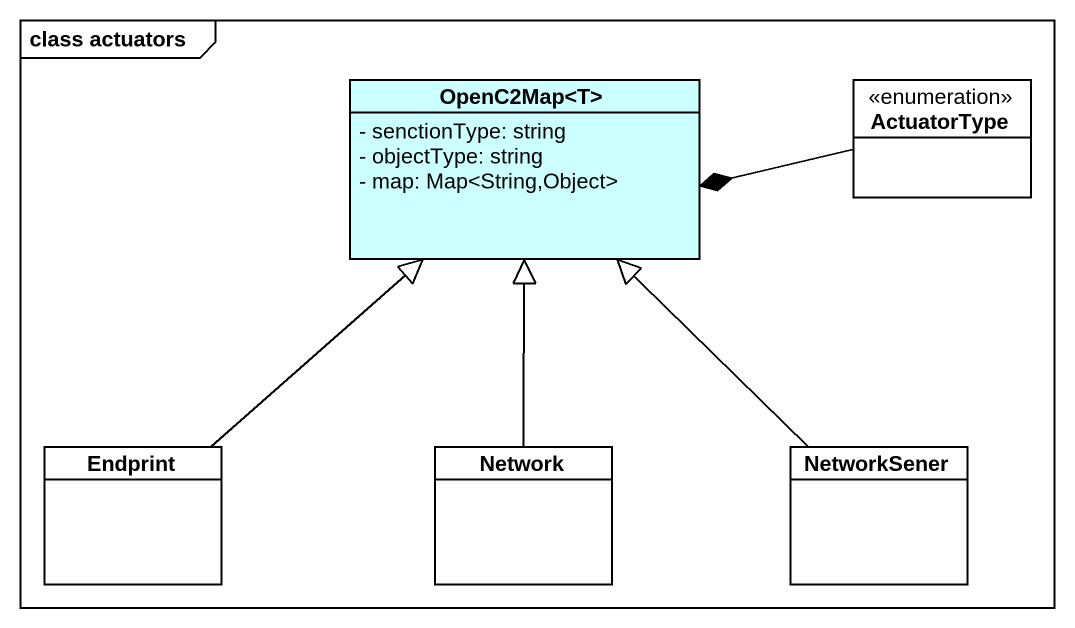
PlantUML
@startuml
mainframe class actuators
hide circle
hide empty members
skinparam classAttributeIconSize 0
class "OpenC2Map<T>" as OpenC2Map_T #CCFFFF {
  - senctionType: string
  - objectType: string
  - map: Map<String,Object>
}
enum ActuatorType
class Endprint
class "Network" as Network_
class NetworkSener
ActuatorType -left-* OpenC2Map_T
Endprint -up-|> OpenC2Map_T
Network_ -up-|> OpenC2Map_T
NetworkSener -up-|> OpenC2Map_T
@enduml
